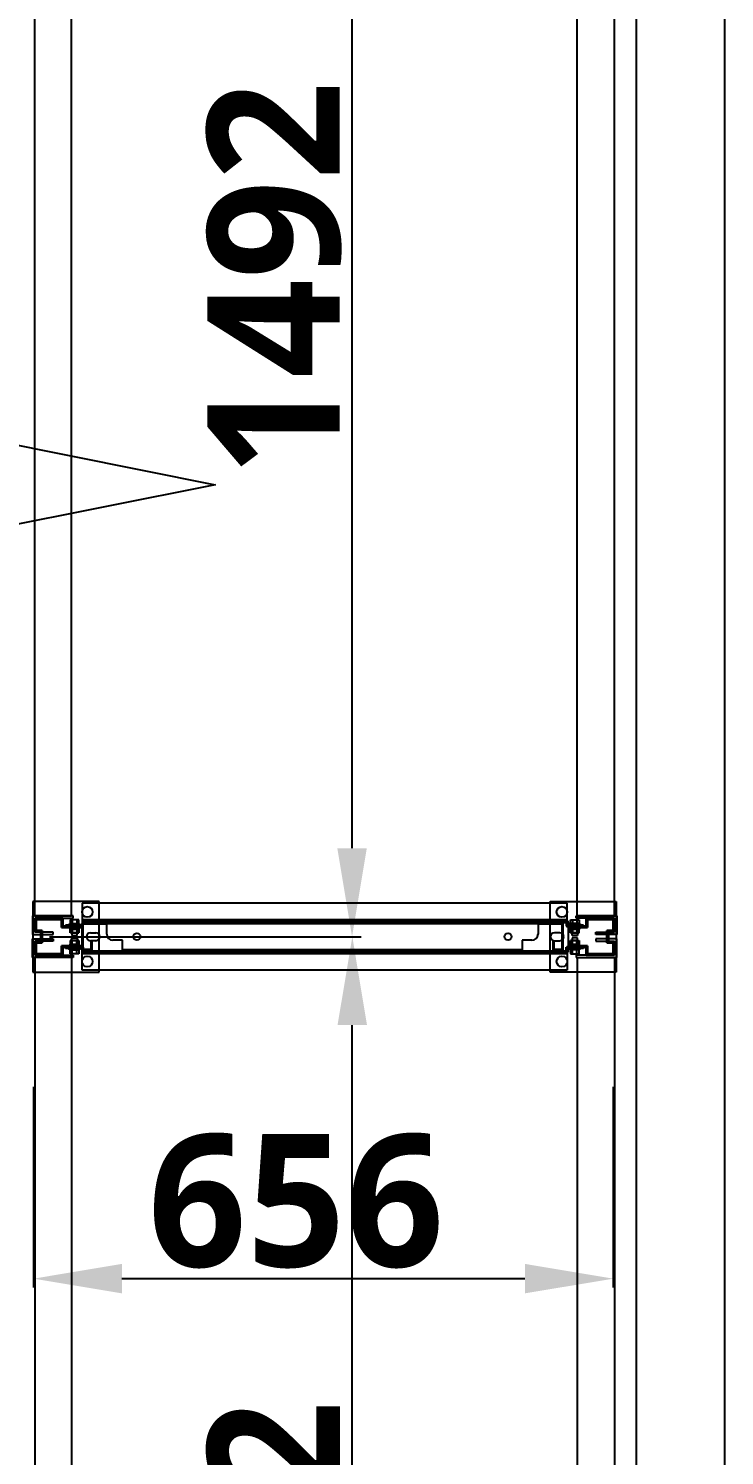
# Model space of a CAD drawing. Header units: millimetres. Extents: x 15382 to 37298, y 7351 to 31127.
# Drawn here: x 27016 to 27803, y 14104 to 15718 of the extents above; entities that cross this region are included whole.
import ezdxf

# ---------------------------------------------------------------- set-up
doc = ezdxf.new("R2010")
doc.units = ezdxf.units.MM
for name, color, linetype in [('01', 7, 'Continuous'), ('02', 3, 'Continuous'), ('03', 6, 'Continuous'), ('04', 30, 'Continuous'), ('05', 12, 'Continuous'), ('544-1', 40, 'Continuous'), ('M40', 3, 'Continuous'), ('M6', 7, 'Continuous'), ('動線', 6, 'Continuous'), ('標註', 252, 'Continuous'), ('輕隔間', 30, 'Continuous')]:
    doc.layers.add(name, color=color, linetype=linetype)
doc.styles.get("Standard").update_dxf_attribs({"font": 'arial.ttf'})
doc.styles.add('黑體', font='')
doc.styles.get('黑體').set_extended_font_data('Microsoft JhengHei', bold=True)
doc.dimstyles.new('ISO-25', dxfattribs={"dimtxt": 2.5, "dimasz": 2.5, "dimexe": 1.25, "dimexo": 0.625, "dimtad": 1, "dimtxsty": 'Standard', "dimcen": 2.5, "dimadec": 0, "dimazin": 0, "dimtfac": 1, "dimtmove": 0, "dimatfit": 3, "dimfxl": 1, "dimarcsym": 0})

# ---------------------------------------------------------------- blocks, each defined once
blk = doc.blocks.new('*D30')
at = {"layer": 'Defpoints', "color": 0, "transparency": 16777216}
for p in [(27029.4, 16182.6), (27381.7, 16182.6), (27029.4, 14690.6)]:
    blk.add_point(p, dxfattribs=at)
at = {"layer": '標註', "color": 0, "lineweight": -2, "transparency": 16777216}
for p, q in [((27039.4, 16182.6), (27391.7, 16182.6)), ((27381.7, 14790.6), (27381.7, 16082.6)), ((27039.4, 14690.6), (27391.7, 14690.6))]:
    blk.add_line(p, q, dxfattribs=at)
at = {"layer": '標註', "color": 0, "transparency": 16777216}
for points in [[(27365, 16082.6), (27398.4, 16082.6), (27381.7, 16182.6)], [(27365, 14790.6), (27398.4, 14790.6), (27381.7, 14690.6)]]:
    blk.add_solid(points, dxfattribs=at)
at = {"layer": '標註', "color": 251, "transparency": 16777216, "insert": (27293.9, 15434.4), "char_height": 150, "attachment_point": 5, "rotation": 90, "style": '黑體'}
blk.add_mtext('1492', dxfattribs=at)
blk = doc.blocks.new('*D26')
at = {"layer": 'Defpoints', "color": 0, "transparency": 16777216}
for p in [(27029.7, 14690.6), (27382, 14690.6), (27029.7, 13198.6)]:
    blk.add_point(p, dxfattribs=at)
at = {"layer": '標註', "color": 0, "lineweight": -2, "transparency": 16777216}
for p, q in [((27039.7, 14690.6), (27392, 14690.6)), ((27382, 13298.6), (27382, 14590.6)), ((27039.7, 13198.6), (27392, 13198.6))]:
    blk.add_line(p, q, dxfattribs=at)
at = {"layer": '標註', "color": 0, "transparency": 16777216}
for points in [[(27365.3, 14590.6), (27398.6, 14590.6), (27382, 14690.6)], [(27365.3, 13298.6), (27398.6, 13298.6), (27382, 13198.6)]]:
    blk.add_solid(points, dxfattribs=at)
at = {"layer": '標註', "color": 251, "transparency": 16777216, "insert": (27294.2, 13942.4), "char_height": 150, "attachment_point": 5, "rotation": 90, "style": '黑體'}
blk.add_mtext('1492', dxfattribs=at)
blk = doc.blocks.new('*D109')
at = {"layer": 'Defpoints', "color": 0, "transparency": 16777216}
for p in [(27021.3, 14530.8), (27677.3, 14530.8), (27021.3, 14303.8)]:
    blk.add_point(p, dxfattribs=at)
at = {"layer": '標註', "color": 0, "lineweight": -2, "transparency": 16777216}
for p, q in [((27021.3, 14520.8), (27021.3, 14293.8)), ((27677.3, 14520.8), (27677.3, 14293.8)), ((27577.3, 14303.8), (27121.3, 14303.8))]:
    blk.add_line(p, q, dxfattribs=at)
at = {"layer": '標註', "color": 0, "transparency": 16777216}
for points in [[(27121.3, 14320.5), (27121.3, 14287.2), (27021.3, 14303.8)], [(27577.3, 14320.5), (27577.3, 14287.2), (27677.3, 14303.8)]]:
    blk.add_solid(points, dxfattribs=at)
at = {"layer": '標註', "color": 251, "transparency": 16777216, "insert": (27318.4, 14391.3), "char_height": 150, "attachment_point": 5, "style": '黑體'}
blk.add_mtext('656', dxfattribs=at)

msp = doc.modelspace()

# ---------------------------------------------------------------- linework, layer by layer
at = {"layer": '01'}
for p, q in [((27076.159, 14708.165), (27076.159, 14706.565)), ((27626.159, 14708.165), (27076.159, 14708.165)), ((27076.159, 14706.565), (27626.159, 14706.565)), ((27626.159, 14706.565), (27626.159, 14708.165)), ((27626.159, 14706.565), (27626.159, 14674.565)), ((27081.159, 14690.565), (27081.159, 14690.565)), ((27085.659, 14695.065), (27091.659, 14695.065)), ((27091.659, 14686.065), (27085.659, 14686.065)), ((27096.159, 14690.565), (27096.159, 14690.565)), ((27606.159, 14690.565), (27606.159, 14690.565)), ((27606.159, 14690.565), (27606.159, 14690.565)), ((27616.659, 14695.065), (27610.659, 14695.065)), ((27616.659, 14695.065), (27610.659, 14695.065)), ((27610.659, 14686.065), (27616.659, 14686.065)), ((27610.659, 14686.065), (27616.659, 14686.065)), ((27621.159, 14690.565), (27621.159, 14690.565)), ((27621.159, 14690.565), (27621.159, 14690.565)), ((27076.159, 14672.965), (27076.159, 14674.565)), ((27076.159, 14674.565), (27626.159, 14674.565)), ((27626.159, 14672.965), (27076.159, 14672.965)), ((27626.159, 14674.565), (27626.159, 14672.965))]:
    msp.add_line(p, q, dxfattribs=at)
for centre, start, end in [((27085.659, 14690.565), 90, 180), ((27085.659, 14690.565), 180, 270), ((27091.659, 14690.565), 0, 90), ((27091.659, 14690.565), 270, 0), ((27610.659, 14690.565), 90, 180), ((27610.659, 14690.565), 90, 180), ((27610.659, 14690.565), 180, 270), ((27610.659, 14690.565), 180, 270), ((27616.659, 14690.565), 0, 90), ((27616.659, 14690.565), 0, 90), ((27616.659, 14690.565), 270, 0), ((27616.659, 14690.565), 270, 0)]:
    msp.add_arc(centre, 4.5, start, end, dxfattribs=at)
at = {"layer": '02'}
for p, q in [((27095.659, 14730.565), (27020.659, 14730.565)), ((27020.659, 14730.565), (27020.659, 14650.565)), ((27095.659, 14650.565), (27095.659, 14730.565)), ((27605.659, 14650.565), (27605.659, 14730.565)), ((27605.659, 14730.565), (27680.659, 14730.565)), ((27680.659, 14730.565), (27680.659, 14650.565)), ((27020.659, 14650.565), (27095.659, 14650.565)), ((27680.659, 14650.565), (27605.659, 14650.565))]:
    msp.add_line(p, q, dxfattribs=at)
at = {"layer": '02', "lineweight": -3}
for centre in [(27082.159, 14718.565), (27619.159, 14718.565), (27082.159, 14662.565), (27619.159, 14662.565)]:
    msp.add_circle(centre, 6, dxfattribs=at)
at = {"layer": '03'}
for points in [[(27064.391, 14714.065), (27064.391, 16159.065), (27022.391, 16159.065), (27022.391, 14714.065)], [(27636.391, 14714.065), (27636.391, 16159.065), (27678.391, 16159.065), (27678.391, 14714.065)], [(27064.659, 13222.065), (27064.659, 14667.065), (27022.659, 14667.065), (27022.659, 13222.065)], [(27636.659, 13222.065), (27636.659, 14667.065), (27678.659, 14667.065), (27678.659, 13222.065)]]:
    msp.add_lwpolyline(points, close=True, dxfattribs=at)
at = {"layer": '04'}
for p, q in [((27625.159, 14728.565), (27076.159, 14728.565)), ((27076.159, 14728.565), (27076.159, 14703.765)), ((27625.159, 14703.765), (27625.159, 14728.565)), ((27076.159, 14703.765), (27057.659, 14703.765)), ((27057.659, 14703.765), (27057.659, 14702.565)), ((27076.159, 14703.765), (27057.659, 14703.765)), ((27057.659, 14703.765), (27057.659, 14702.565)), ((27057.659, 14702.565), (27077.359, 14702.565)), ((27057.659, 14702.565), (27077.359, 14702.565)), ((27625.159, 14709.765), (27076.159, 14709.765)), ((27076.159, 14709.765), (27076.159, 14703.765)), ((27077.359, 14702.565), (27077.359, 14708.565)), ((27077.359, 14708.565), (27623.959, 14708.565)), ((27077.359, 14702.565), (27077.359, 14708.565)), ((27077.359, 14708.565), (27623.959, 14708.565)), ((27623.959, 14708.565), (27623.959, 14702.565)), ((27623.959, 14708.565), (27623.959, 14702.565)), ((27623.959, 14702.565), (27643.659, 14702.565)), ((27623.959, 14702.565), (27643.659, 14702.565)), ((27625.159, 14703.765), (27625.159, 14709.765)), ((27643.659, 14703.765), (27625.159, 14703.765)), ((27643.659, 14703.765), (27625.159, 14703.765)), ((27643.659, 14702.565), (27643.659, 14703.765)), ((27643.659, 14702.565), (27643.659, 14703.765)), ((27057.659, 14677.365), (27057.659, 14678.565)), ((27057.659, 14678.565), (27077.359, 14678.565)), ((27057.659, 14677.365), (27057.659, 14678.565)), ((27057.659, 14678.565), (27077.359, 14678.565)), ((27076.159, 14677.365), (27057.659, 14677.365)), ((27076.159, 14677.365), (27057.659, 14677.365)), ((27076.159, 14671.365), (27076.159, 14677.365)), ((27076.159, 14652.565), (27076.159, 14677.365)), ((27625.159, 14671.365), (27076.159, 14671.365)), ((27077.359, 14678.565), (27077.359, 14672.565)), ((27077.359, 14678.565), (27077.359, 14672.565)), ((27077.359, 14672.565), (27623.959, 14672.565)), ((27077.359, 14672.565), (27623.959, 14672.565)), ((27623.959, 14672.565), (27623.959, 14678.565)), ((27623.959, 14678.565), (27643.659, 14678.565)), ((27623.959, 14672.565), (27623.959, 14678.565)), ((27623.959, 14678.565), (27643.659, 14678.565)), ((27643.659, 14677.365), (27625.159, 14677.365)), ((27625.159, 14677.365), (27625.159, 14671.365)), ((27643.659, 14677.365), (27625.159, 14677.365)), ((27625.159, 14677.365), (27625.159, 14652.565)), ((27643.659, 14678.565), (27643.659, 14677.365)), ((27643.659, 14678.565), (27643.659, 14677.365)), ((27625.159, 14652.565), (27076.159, 14652.565))]:
    msp.add_line(p, q, dxfattribs=at)
at = {"layer": '04', "lineweight": -3}
for p, q in [((27064.159, 14703.765), (27071.159, 14703.765)), ((27064.159, 14702.565), (27064.159, 14703.765)), ((27071.159, 14702.565), (27064.159, 14702.565)), ((27067.659, 14703.765), (27071.159, 14703.765)), ((27067.659, 14702.565), (27067.659, 14703.765)), ((27071.159, 14702.565), (27067.659, 14702.565)), ((27071.159, 14703.765), (27071.159, 14702.565)), ((27071.159, 14703.765), (27071.159, 14702.565)), ((27637.159, 14703.765), (27630.159, 14703.765)), ((27630.159, 14703.765), (27630.159, 14702.565)), ((27633.659, 14703.765), (27630.159, 14703.765)), ((27630.159, 14703.765), (27630.159, 14702.565)), ((27630.159, 14702.565), (27637.159, 14702.565)), ((27630.159, 14702.565), (27633.659, 14702.565)), ((27633.659, 14702.565), (27633.659, 14703.765)), ((27637.159, 14702.565), (27637.159, 14703.765)), ((27071.159, 14678.565), (27064.159, 14678.565)), ((27064.159, 14678.565), (27064.159, 14677.365)), ((27064.159, 14677.365), (27071.159, 14677.365)), ((27071.159, 14678.565), (27067.659, 14678.565)), ((27067.659, 14678.565), (27067.659, 14677.365)), ((27067.659, 14677.365), (27071.159, 14677.365)), ((27071.159, 14677.365), (27071.159, 14678.565)), ((27071.159, 14677.365), (27071.159, 14678.565)), ((27630.159, 14677.365), (27630.159, 14678.565)), ((27630.159, 14678.565), (27637.159, 14678.565)), ((27630.159, 14677.365), (27630.159, 14678.565)), ((27630.159, 14678.565), (27633.659, 14678.565)), ((27637.159, 14677.365), (27630.159, 14677.365)), ((27633.659, 14677.365), (27630.159, 14677.365)), ((27633.659, 14678.565), (27633.659, 14677.365)), ((27637.159, 14678.565), (27637.159, 14677.365))]:
    msp.add_line(p, q, dxfattribs=at)
at = {"layer": '05'}
for p, q in [((27066.159, 14714.065), (27020.159, 14714.065)), ((27020.159, 14714.065), (27020.159, 14694.565)), ((27022.659, 14695.565), (27022.659, 14711.565)), ((27022.659, 14711.565), (27066.159, 14711.565)), ((27033.681, 14711.565), (27033.681, 14714.065)), ((27038.659, 14711.565), (27038.659, 14714.065)), ((27043.637, 14711.565), (27043.637, 14714.065)), ((27066.159, 14711.565), (27066.159, 14714.065)), ((27635.159, 14711.565), (27635.159, 14714.065)), ((27635.159, 14714.065), (27681.159, 14714.065)), ((27678.659, 14711.565), (27635.159, 14711.565)), ((27678.659, 14695.565), (27678.659, 14711.565)), ((27681.159, 14714.065), (27681.159, 14694.565)), ((27020.159, 14695.565), (27020.159, 14693.065)), ((27020.159, 14693.065), (27043.659, 14693.065)), ((27020.159, 14685.565), (27020.159, 14688.065)), ((27020.159, 14688.065), (27043.659, 14688.065)), ((27020.159, 14667.065), (27020.159, 14686.565)), ((27043.659, 14695.565), (27022.659, 14695.565)), ((27043.659, 14693.065), (27043.659, 14695.565)), ((27043.659, 14688.065), (27043.659, 14685.565)), ((27657.659, 14693.065), (27657.659, 14695.565)), ((27657.659, 14695.565), (27678.659, 14695.565)), ((27681.159, 14693.065), (27657.659, 14693.065)), ((27681.159, 14688.065), (27657.659, 14688.065)), ((27657.659, 14688.065), (27657.659, 14685.565)), ((27681.159, 14695.565), (27681.159, 14693.065)), ((27681.159, 14685.565), (27681.159, 14688.065)), ((27681.159, 14667.065), (27681.159, 14686.565)), ((27043.659, 14685.565), (27022.659, 14685.565)), ((27022.659, 14685.565), (27022.659, 14669.565)), ((27657.659, 14685.565), (27678.659, 14685.565)), ((27678.659, 14685.565), (27678.659, 14669.565)), ((27066.159, 14667.065), (27020.159, 14667.065)), ((27022.659, 14669.565), (27066.159, 14669.565)), ((27066.159, 14669.565), (27066.159, 14667.065)), ((27678.659, 14669.565), (27635.159, 14669.565)), ((27635.159, 14669.565), (27635.159, 14667.065)), ((27635.159, 14667.065), (27681.159, 14667.065))]:
    msp.add_line(p, q, dxfattribs=at)
at = {"layer": '05', "lineweight": -3}
for p, q in [((27033.681, 14714.065), (27043.637, 14714.065)), ((27033.681, 14711.565), (27033.681, 14714.065)), ((27043.637, 14711.565), (27033.681, 14711.565)), ((27038.659, 14714.065), (27043.637, 14714.065)), ((27038.659, 14711.565), (27038.659, 14714.065)), ((27043.637, 14711.565), (27038.659, 14711.565)), ((27043.637, 14714.065), (27043.637, 14711.565)), ((27043.637, 14714.065), (27043.637, 14711.565))]:
    msp.add_line(p, q, dxfattribs=at)
at = {"layer": '544-1'}
for p, q in [((27076.159, 14704.765), (27076.159, 14705.565)), ((27076.159, 14705.565), (27620.159, 14705.565)), ((27076.159, 14675.565), (27076.159, 14705.565)), ((27076.159, 14705.565), (27076.959, 14705.565)), ((27104.159, 14704.765), (27076.959, 14704.765)), ((27076.959, 14704.765), (27076.959, 14676.365)), ((27104.159, 14693.565), (27104.159, 14704.765)), ((27619.359, 14704.765), (27592.159, 14704.765)), ((27592.159, 14704.765), (27592.159, 14693.565)), ((27619.359, 14676.365), (27619.359, 14704.765)), ((27620.159, 14705.565), (27620.159, 14675.565)), ((27122.159, 14686.565), (27111.159, 14686.565)), ((27122.159, 14675.565), (27122.159, 14686.565)), ((27585.159, 14686.565), (27574.159, 14686.565)), ((27574.159, 14686.565), (27574.159, 14675.565)), ((27087.159, 14675.565), (27076.159, 14675.565)), ((27076.959, 14676.365), (27086.359, 14676.365)), ((27086.359, 14676.365), (27086.359, 14685.565)), ((27086.359, 14685.565), (27087.159, 14685.565)), ((27087.159, 14685.565), (27087.159, 14675.565)), ((27574.159, 14675.565), (27122.159, 14675.565)), ((27609.159, 14675.565), (27609.159, 14685.565)), ((27609.159, 14685.565), (27609.959, 14685.565)), ((27620.159, 14675.565), (27609.159, 14675.565)), ((27609.959, 14685.565), (27609.959, 14676.365)), ((27609.959, 14676.365), (27619.359, 14676.365))]:
    msp.add_line(p, q, dxfattribs=at)
for centre in [(27138.159, 14690.565), (27558.159, 14690.565)]:
    msp.add_circle(centre, 4, dxfattribs=at)
for centre, start, end in [((27111.159, 14693.565), 180, 270), ((27585.159, 14693.565), 270, 0)]:
    msp.add_arc(centre, 7, start, end, dxfattribs=at)
at = {"layer": 'M40'}
for p, q in [((27054.659, 14711.565), (27022.659, 14711.565)), ((27022.659, 14711.565), (27022.659, 14696.065)), ((27022.659, 14696.065), (27022.659, 14711.565)), ((27022.659, 14711.565), (27054.659, 14711.565)), ((27024.259, 14697.665), (27024.259, 14709.965)), ((27024.259, 14709.965), (27053.059, 14709.965)), ((27053.059, 14709.965), (27024.259, 14709.965)), ((27024.259, 14709.965), (27024.259, 14697.665)), ((27035.409, 14709.965), (27035.409, 14711.565)), ((27038.659, 14709.965), (27038.659, 14711.565)), ((27041.909, 14709.965), (27041.909, 14711.565)), ((27053.059, 14709.965), (27053.059, 14700.965)), ((27053.059, 14700.965), (27053.059, 14709.965)), ((27053.059, 14702.565), (27053.059, 14700.965)), ((27054.659, 14702.565), (27054.659, 14711.565)), ((27054.659, 14711.565), (27054.659, 14702.565)), ((27075.659, 14702.565), (27054.659, 14702.565)), ((27054.659, 14702.565), (27075.659, 14702.565)), ((27064.159, 14702.565), (27064.159, 14700.965)), ((27067.659, 14702.565), (27067.659, 14700.965)), ((27071.159, 14702.565), (27071.159, 14700.965)), ((27075.659, 14700.965), (27075.659, 14702.565)), ((27075.659, 14702.565), (27075.659, 14700.965)), ((27625.659, 14700.965), (27625.659, 14702.565)), ((27625.659, 14702.565), (27646.659, 14702.565)), ((27646.659, 14702.565), (27625.659, 14702.565)), ((27625.659, 14702.565), (27625.659, 14700.965)), ((27630.159, 14702.565), (27630.159, 14700.965)), ((27633.659, 14702.565), (27633.659, 14700.965)), ((27637.159, 14702.565), (27637.159, 14700.965)), ((27646.659, 14702.565), (27646.659, 14711.565)), ((27646.659, 14711.565), (27678.659, 14711.565)), ((27678.659, 14711.565), (27646.659, 14711.565)), ((27646.659, 14711.565), (27646.659, 14702.565)), ((27677.059, 14709.965), (27648.259, 14709.965)), ((27648.259, 14709.965), (27648.259, 14700.965)), ((27648.259, 14700.965), (27648.259, 14709.965)), ((27648.259, 14709.965), (27677.059, 14709.965)), ((27648.259, 14702.565), (27648.259, 14700.965)), ((27677.059, 14697.665), (27677.059, 14709.965)), ((27677.059, 14709.965), (27677.059, 14697.665)), ((27678.659, 14711.565), (27678.659, 14696.065)), ((27678.659, 14696.065), (27678.659, 14711.565)), ((27022.659, 14696.065), (27029.659, 14696.065)), ((27029.659, 14696.065), (27022.659, 14696.065)), ((27031.259, 14697.665), (27024.259, 14697.665)), ((27024.259, 14697.665), (27031.259, 14697.665)), ((27029.659, 14696.065), (27029.659, 14685.065)), ((27029.659, 14685.065), (27029.659, 14696.065)), ((27031.259, 14683.465), (27031.259, 14697.665)), ((27031.259, 14697.665), (27031.259, 14683.465)), ((27053.059, 14700.965), (27075.659, 14700.965)), ((27053.059, 14700.965), (27054.659, 14700.965)), ((27075.659, 14700.965), (27053.059, 14700.965)), ((27648.259, 14700.965), (27625.659, 14700.965)), ((27625.659, 14700.965), (27648.259, 14700.965)), ((27648.259, 14700.965), (27646.659, 14700.965)), ((27670.059, 14683.465), (27670.059, 14697.665)), ((27670.059, 14697.665), (27677.059, 14697.665)), ((27677.059, 14697.665), (27670.059, 14697.665)), ((27670.059, 14697.665), (27670.059, 14683.465)), ((27678.659, 14696.065), (27671.659, 14696.065)), ((27671.659, 14696.065), (27671.659, 14685.065)), ((27671.659, 14685.065), (27671.659, 14696.065)), ((27671.659, 14696.065), (27678.659, 14696.065)), ((27029.659, 14685.065), (27022.659, 14685.065)), ((27022.659, 14685.065), (27022.659, 14669.565)), ((27022.659, 14669.565), (27022.659, 14685.065)), ((27022.659, 14685.065), (27029.659, 14685.065)), ((27024.259, 14671.165), (27024.259, 14683.465)), ((27024.259, 14683.465), (27031.259, 14683.465)), ((27031.259, 14683.465), (27024.259, 14683.465)), ((27024.259, 14683.465), (27024.259, 14671.165)), ((27053.059, 14671.165), (27024.259, 14671.165)), ((27024.259, 14671.165), (27053.059, 14671.165)), ((27029.659, 14685.065), (27031.259, 14685.065)), ((27075.659, 14680.165), (27053.059, 14680.165)), ((27053.059, 14680.165), (27053.059, 14671.165)), ((27053.059, 14678.565), (27053.059, 14680.165)), ((27053.059, 14680.165), (27075.659, 14680.165)), ((27053.059, 14671.165), (27053.059, 14680.165)), ((27053.059, 14680.165), (27054.659, 14680.165)), ((27054.659, 14669.565), (27054.659, 14678.565)), ((27054.659, 14678.565), (27075.659, 14678.565)), ((27075.659, 14678.565), (27054.659, 14678.565)), ((27054.659, 14678.565), (27054.659, 14669.565)), ((27064.159, 14680.165), (27064.159, 14678.565)), ((27067.659, 14680.165), (27067.659, 14678.565)), ((27071.159, 14680.165), (27071.159, 14678.565)), ((27075.659, 14678.565), (27075.659, 14680.165)), ((27075.659, 14680.165), (27075.659, 14678.565)), ((27625.659, 14678.565), (27625.659, 14680.165)), ((27625.659, 14680.165), (27648.259, 14680.165)), ((27648.259, 14680.165), (27625.659, 14680.165)), ((27625.659, 14680.165), (27625.659, 14678.565)), ((27646.659, 14678.565), (27625.659, 14678.565)), ((27625.659, 14678.565), (27646.659, 14678.565)), ((27630.159, 14680.165), (27630.159, 14678.565)), ((27633.659, 14680.165), (27633.659, 14678.565)), ((27637.159, 14680.165), (27637.159, 14678.565)), ((27648.259, 14680.165), (27646.659, 14680.165)), ((27646.659, 14669.565), (27646.659, 14678.565)), ((27646.659, 14678.565), (27646.659, 14669.565)), ((27648.259, 14680.165), (27648.259, 14671.165)), ((27648.259, 14678.565), (27648.259, 14680.165)), ((27648.259, 14671.165), (27648.259, 14680.165)), ((27648.259, 14671.165), (27677.059, 14671.165)), ((27677.059, 14671.165), (27648.259, 14671.165)), ((27677.059, 14683.465), (27670.059, 14683.465)), ((27670.059, 14683.465), (27677.059, 14683.465)), ((27671.659, 14685.065), (27678.659, 14685.065)), ((27678.659, 14685.065), (27671.659, 14685.065)), ((27677.059, 14671.165), (27677.059, 14683.465)), ((27677.059, 14683.465), (27677.059, 14671.165)), ((27678.659, 14685.065), (27678.659, 14669.565)), ((27678.659, 14669.565), (27678.659, 14685.065)), ((27022.659, 14669.565), (27054.659, 14669.565)), ((27054.659, 14669.565), (27022.659, 14669.565)), ((27678.659, 14669.565), (27646.659, 14669.565)), ((27646.659, 14669.565), (27678.659, 14669.565))]:
    msp.add_line(p, q, dxfattribs=at)
at = {"layer": 'M40', "lineweight": -3}
for p, q in [((27035.409, 14711.565), (27041.909, 14711.565)), ((27035.409, 14709.965), (27035.409, 14711.565)), ((27041.909, 14709.965), (27035.409, 14709.965)), ((27038.659, 14711.565), (27041.909, 14711.565)), ((27038.659, 14709.965), (27038.659, 14711.565)), ((27041.909, 14709.965), (27038.659, 14709.965)), ((27041.909, 14711.565), (27041.909, 14709.965)), ((27041.909, 14711.565), (27041.909, 14709.965)), ((27064.159, 14702.565), (27071.159, 14702.565)), ((27064.159, 14700.965), (27064.159, 14702.565)), ((27067.659, 14702.565), (27071.159, 14702.565)), ((27067.659, 14700.965), (27067.659, 14702.565)), ((27071.159, 14702.565), (27071.159, 14700.965)), ((27071.159, 14702.565), (27071.159, 14700.965)), ((27637.159, 14702.565), (27630.159, 14702.565)), ((27630.159, 14702.565), (27630.159, 14700.965)), ((27633.659, 14702.565), (27630.159, 14702.565)), ((27630.159, 14702.565), (27630.159, 14700.965)), ((27633.659, 14700.965), (27633.659, 14702.565)), ((27637.159, 14700.965), (27637.159, 14702.565)), ((27031.259, 14696.065), (27029.659, 14696.065)), ((27029.659, 14696.065), (27029.659, 14685.065)), ((27029.659, 14685.065), (27029.659, 14690.565)), ((27029.659, 14690.565), (27031.259, 14690.565)), ((27031.259, 14685.065), (27031.259, 14696.065)), ((27031.259, 14690.565), (27031.259, 14685.065)), ((27071.159, 14700.965), (27064.159, 14700.965)), ((27071.159, 14700.965), (27067.659, 14700.965)), ((27630.159, 14700.965), (27637.159, 14700.965)), ((27630.159, 14700.965), (27633.659, 14700.965)), ((27029.659, 14685.065), (27031.259, 14685.065)), ((27031.259, 14685.065), (27029.659, 14685.065)), ((27071.159, 14680.165), (27064.159, 14680.165)), ((27064.159, 14680.165), (27064.159, 14678.565)), ((27064.159, 14678.565), (27071.159, 14678.565)), ((27071.159, 14680.165), (27067.659, 14680.165)), ((27067.659, 14680.165), (27067.659, 14678.565)), ((27067.659, 14678.565), (27071.159, 14678.565)), ((27071.159, 14678.565), (27071.159, 14680.165)), ((27071.159, 14678.565), (27071.159, 14680.165)), ((27630.159, 14678.565), (27630.159, 14680.165)), ((27630.159, 14680.165), (27637.159, 14680.165)), ((27630.159, 14678.565), (27630.159, 14680.165)), ((27630.159, 14680.165), (27633.659, 14680.165)), ((27637.159, 14678.565), (27630.159, 14678.565)), ((27633.659, 14678.565), (27630.159, 14678.565)), ((27633.659, 14680.165), (27633.659, 14678.565)), ((27637.159, 14680.165), (27637.159, 14678.565))]:
    msp.add_line(p, q, dxfattribs=at)
at = {"layer": 'M6'}
for p, q in [((27062.659, 14705.465), (27060.659, 14703.965)), ((27060.659, 14703.965), (27060.659, 14703.765)), ((27060.659, 14703.765), (27064.659, 14703.765)), ((27072.659, 14709.765), (27062.659, 14709.765)), ((27062.659, 14709.765), (27062.659, 14705.465)), ((27072.659, 14709.765), (27062.659, 14709.765)), ((27062.659, 14709.765), (27062.659, 14705.465)), ((27062.659, 14705.465), (27072.659, 14705.465)), ((27064.659, 14703.765), (27064.659, 14691.765)), ((27065.159, 14709.765), (27065.159, 14705.465)), ((27070.159, 14709.765), (27070.159, 14705.465)), ((27070.659, 14691.765), (27070.659, 14703.765)), ((27070.659, 14703.765), (27074.659, 14703.765)), ((27072.659, 14705.465), (27072.659, 14709.765)), ((27072.659, 14705.465), (27072.659, 14709.765)), ((27074.659, 14703.965), (27072.659, 14705.465)), ((27074.659, 14703.765), (27074.659, 14703.965)), ((27626.659, 14703.965), (27628.659, 14705.465)), ((27626.659, 14703.765), (27626.659, 14703.965)), ((27630.659, 14703.765), (27626.659, 14703.765)), ((27628.659, 14705.465), (27628.659, 14709.765)), ((27628.659, 14709.765), (27638.659, 14709.765)), ((27628.659, 14705.465), (27628.659, 14709.765)), ((27628.659, 14709.765), (27638.659, 14709.765)), ((27638.659, 14705.465), (27628.659, 14705.465)), ((27630.659, 14691.765), (27630.659, 14703.765)), ((27631.159, 14709.765), (27631.159, 14705.465)), ((27636.159, 14709.765), (27636.159, 14705.465)), ((27636.659, 14703.765), (27636.659, 14691.765)), ((27640.659, 14703.765), (27636.659, 14703.765)), ((27638.659, 14709.765), (27638.659, 14705.465)), ((27638.659, 14709.765), (27638.659, 14705.465)), ((27638.659, 14705.465), (27640.659, 14703.965)), ((27640.659, 14703.965), (27640.659, 14703.765)), ((27061.659, 14700.765), (27061.659, 14700.965)), ((27061.659, 14700.965), (27073.659, 14700.965)), ((27062.659, 14699.265), (27061.659, 14700.765)), ((27062.659, 14694.965), (27062.659, 14699.265)), ((27062.659, 14699.265), (27072.659, 14699.265)), ((27062.659, 14694.965), (27062.659, 14699.265)), ((27062.659, 14694.965), (27062.659, 14699.265)), ((27062.659, 14699.265), (27070.159, 14699.265)), ((27072.659, 14694.965), (27062.659, 14694.965)), ((27072.659, 14694.965), (27062.659, 14694.965)), ((27070.159, 14694.965), (27062.659, 14694.965)), ((27072.659, 14686.165), (27062.659, 14686.165)), ((27062.659, 14686.165), (27062.659, 14681.865)), ((27072.659, 14686.165), (27062.659, 14686.165)), ((27062.659, 14686.165), (27062.659, 14681.865)), ((27062.659, 14686.165), (27062.659, 14681.865)), ((27070.159, 14686.165), (27062.659, 14686.165)), ((27064.659, 14691.765), (27070.659, 14691.765)), ((27064.659, 14677.365), (27064.659, 14689.365)), ((27064.659, 14689.365), (27070.659, 14689.365)), ((27072.659, 14699.265), (27065.159, 14699.265)), ((27065.159, 14699.265), (27065.159, 14694.965)), ((27065.159, 14694.965), (27072.659, 14694.965)), ((27065.159, 14681.865), (27065.159, 14686.165)), ((27065.159, 14686.165), (27072.659, 14686.165)), ((27070.159, 14699.265), (27070.159, 14694.965)), ((27070.159, 14681.865), (27070.159, 14686.165)), ((27070.659, 14689.365), (27070.659, 14677.365)), ((27073.659, 14700.765), (27072.659, 14699.265)), ((27072.659, 14699.265), (27072.659, 14694.965)), ((27072.659, 14699.265), (27072.659, 14694.965)), ((27072.659, 14694.965), (27072.659, 14699.265)), ((27072.659, 14681.865), (27072.659, 14686.165)), ((27072.659, 14681.865), (27072.659, 14686.165)), ((27072.659, 14686.165), (27072.659, 14681.865)), ((27073.659, 14700.965), (27073.659, 14700.765)), ((27639.659, 14700.965), (27627.659, 14700.965)), ((27627.659, 14700.965), (27627.659, 14700.765)), ((27627.659, 14700.765), (27628.659, 14699.265)), ((27628.659, 14699.265), (27628.659, 14694.965)), ((27638.659, 14699.265), (27628.659, 14699.265)), ((27628.659, 14699.265), (27628.659, 14694.965)), ((27628.659, 14694.965), (27628.659, 14699.265)), ((27628.659, 14699.265), (27636.159, 14699.265)), ((27628.659, 14694.965), (27638.659, 14694.965)), ((27628.659, 14694.965), (27638.659, 14694.965)), ((27636.159, 14694.965), (27628.659, 14694.965)), ((27628.659, 14681.865), (27628.659, 14686.165)), ((27628.659, 14686.165), (27638.659, 14686.165)), ((27628.659, 14681.865), (27628.659, 14686.165)), ((27628.659, 14686.165), (27638.659, 14686.165)), ((27628.659, 14686.165), (27628.659, 14681.865)), ((27636.159, 14686.165), (27628.659, 14686.165)), ((27636.659, 14691.765), (27630.659, 14691.765)), ((27636.659, 14689.365), (27630.659, 14689.365)), ((27630.659, 14689.365), (27630.659, 14677.365)), ((27638.659, 14699.265), (27631.159, 14699.265)), ((27631.159, 14699.265), (27631.159, 14694.965)), ((27631.159, 14694.965), (27638.659, 14694.965)), ((27631.159, 14681.865), (27631.159, 14686.165)), ((27631.159, 14686.165), (27638.659, 14686.165)), ((27636.159, 14699.265), (27636.159, 14694.965)), ((27636.159, 14681.865), (27636.159, 14686.165)), ((27636.659, 14677.365), (27636.659, 14689.365)), ((27638.659, 14699.265), (27639.659, 14700.765)), ((27638.659, 14694.965), (27638.659, 14699.265)), ((27638.659, 14694.965), (27638.659, 14699.265)), ((27638.659, 14694.965), (27638.659, 14699.265)), ((27638.659, 14686.165), (27638.659, 14681.865)), ((27638.659, 14686.165), (27638.659, 14681.865)), ((27638.659, 14686.165), (27638.659, 14681.865)), ((27639.659, 14700.765), (27639.659, 14700.965)), ((27060.659, 14677.165), (27060.659, 14677.365)), ((27060.659, 14677.365), (27064.659, 14677.365)), ((27062.659, 14675.665), (27060.659, 14677.165)), ((27062.659, 14681.865), (27061.659, 14680.365)), ((27061.659, 14680.365), (27061.659, 14680.165)), ((27061.659, 14680.165), (27073.659, 14680.165)), ((27062.659, 14681.865), (27072.659, 14681.865)), ((27062.659, 14681.865), (27070.159, 14681.865)), ((27062.659, 14671.365), (27062.659, 14675.665)), ((27062.659, 14675.665), (27072.659, 14675.665)), ((27062.659, 14671.365), (27062.659, 14675.665)), ((27072.659, 14671.365), (27062.659, 14671.365)), ((27072.659, 14671.365), (27062.659, 14671.365)), ((27072.659, 14681.865), (27065.159, 14681.865)), ((27065.159, 14671.365), (27065.159, 14675.665)), ((27070.159, 14671.365), (27070.159, 14675.665)), ((27070.659, 14677.365), (27074.659, 14677.365)), ((27073.659, 14680.365), (27072.659, 14681.865)), ((27074.659, 14677.165), (27072.659, 14675.665)), ((27072.659, 14675.665), (27072.659, 14671.365)), ((27072.659, 14675.665), (27072.659, 14671.365)), ((27073.659, 14680.165), (27073.659, 14680.365)), ((27074.659, 14677.365), (27074.659, 14677.165)), ((27630.659, 14677.365), (27626.659, 14677.365)), ((27626.659, 14677.365), (27626.659, 14677.165)), ((27626.659, 14677.165), (27628.659, 14675.665)), ((27627.659, 14680.365), (27628.659, 14681.865)), ((27627.659, 14680.165), (27627.659, 14680.365)), ((27639.659, 14680.165), (27627.659, 14680.165)), ((27638.659, 14681.865), (27628.659, 14681.865)), ((27628.659, 14681.865), (27636.159, 14681.865)), ((27628.659, 14675.665), (27628.659, 14671.365)), ((27638.659, 14675.665), (27628.659, 14675.665)), ((27628.659, 14675.665), (27628.659, 14671.365)), ((27628.659, 14671.365), (27638.659, 14671.365)), ((27628.659, 14671.365), (27638.659, 14671.365)), ((27638.659, 14681.865), (27631.159, 14681.865)), ((27631.159, 14671.365), (27631.159, 14675.665)), ((27636.159, 14671.365), (27636.159, 14675.665)), ((27640.659, 14677.365), (27636.659, 14677.365)), ((27638.659, 14681.865), (27639.659, 14680.365)), ((27638.659, 14675.665), (27640.659, 14677.165)), ((27638.659, 14671.365), (27638.659, 14675.665)), ((27638.659, 14671.365), (27638.659, 14675.665)), ((27639.659, 14680.365), (27639.659, 14680.165)), ((27640.659, 14677.165), (27640.659, 14677.365))]:
    msp.add_line(p, q, dxfattribs=at)
at = {"layer": '動線', "lineweight": -3}
msp.add_lwpolyline([(26976.782, 15186.694), (26799.145, 15186.694), (26799.145, 15216.694), (26976.782, 15216.694), (26976.782, 15251.694), (27226.782, 15201.694), (26976.782, 15151.694), (26976.782, 15186.694)], dxfattribs=at)
at = {"layer": '輕隔間'}
for p, q in [((27703.049, 19657.603), (27703.049, 8876.198)), ((27803.049, 19557.603), (27803.049, 8776.198))]:
    msp.add_line(p, q, dxfattribs=at)

# ---------------------------------------------------------------- dimensions: what is measured, and where the dimension line sits
at = {"layer": '標註', "color": 8}
for base, p1, p2, angle, picture, middle in [((27381.696, 16182.565), (27029.391, 14690.565), (27029.391, 16182.565), 90, '*D30', (27381.696, 15434.356)), ((27381.965, 14690.565), (27029.659, 13198.565), (27029.659, 14690.565), 90, '*D26', (27381.965, 13942.356)), ((27021.317, 14303.823), (27677.317, 14530.834), (27021.317, 14530.834), 180, '*D109', (27318.366, 14303.823))]:
    dim = msp.add_linear_dim(base=base, p1=p1, p2=p2, angle=angle, dimstyle='ISO-25', override={"dimscale": 100, "dimtxt": 1.5, "dimasz": 1, "dimexe": 0.1, "dimexo": 0.1, "dimgap": 0.1, "dimtxsty": '黑體', "dimclrt": 251}, dxfattribs=at)
    dim.commit()
    dim.dimension.update_dxf_attribs({"geometry": picture, "text_midpoint": middle, "dimtype": 160})

doc.saveas('drawing.dxf')
